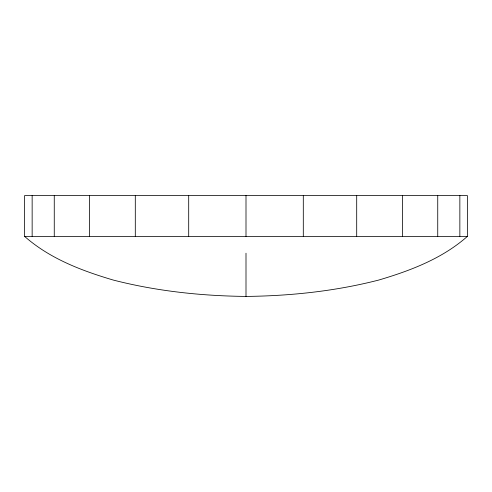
<?xml version="1.0" encoding="UTF-8"?>
<svg xmlns="http://www.w3.org/2000/svg" width="492" height="492" viewBox="0 0 492 492"><rect width="100%" height="100%" fill="white"/><g stroke="black" fill="none" stroke-linecap="round" stroke-linejoin="round"><path stroke-width="0.74" d="M467.4 236.388C442.24 258.62 410.482 270.661 378.723 280.059C335.359 291.178 290.704 295.938 246 296.424C201.296 295.938 156.641 291.178 113.277 280.059C81.518 270.661 49.76 258.62 24.6 236.388L24.6 195.576L467.4 195.576L467.4 236.388L24.6 236.388M459.854 195.576L459.854 236.388M437.739 195.576L437.739 236.388M402.554 195.576L402.554 236.388M356.7 195.576L356.7 236.388M303.3 195.576L303.3 236.388M246 195.576L246 236.388M246 253.226L246 296.424M188.7 195.576L188.7 236.388M135.3 195.576L135.3 236.388M89.446 195.576L89.446 236.388M54.261 195.576L54.261 236.388M32.146 195.576L32.146 236.388"/></g></svg>
